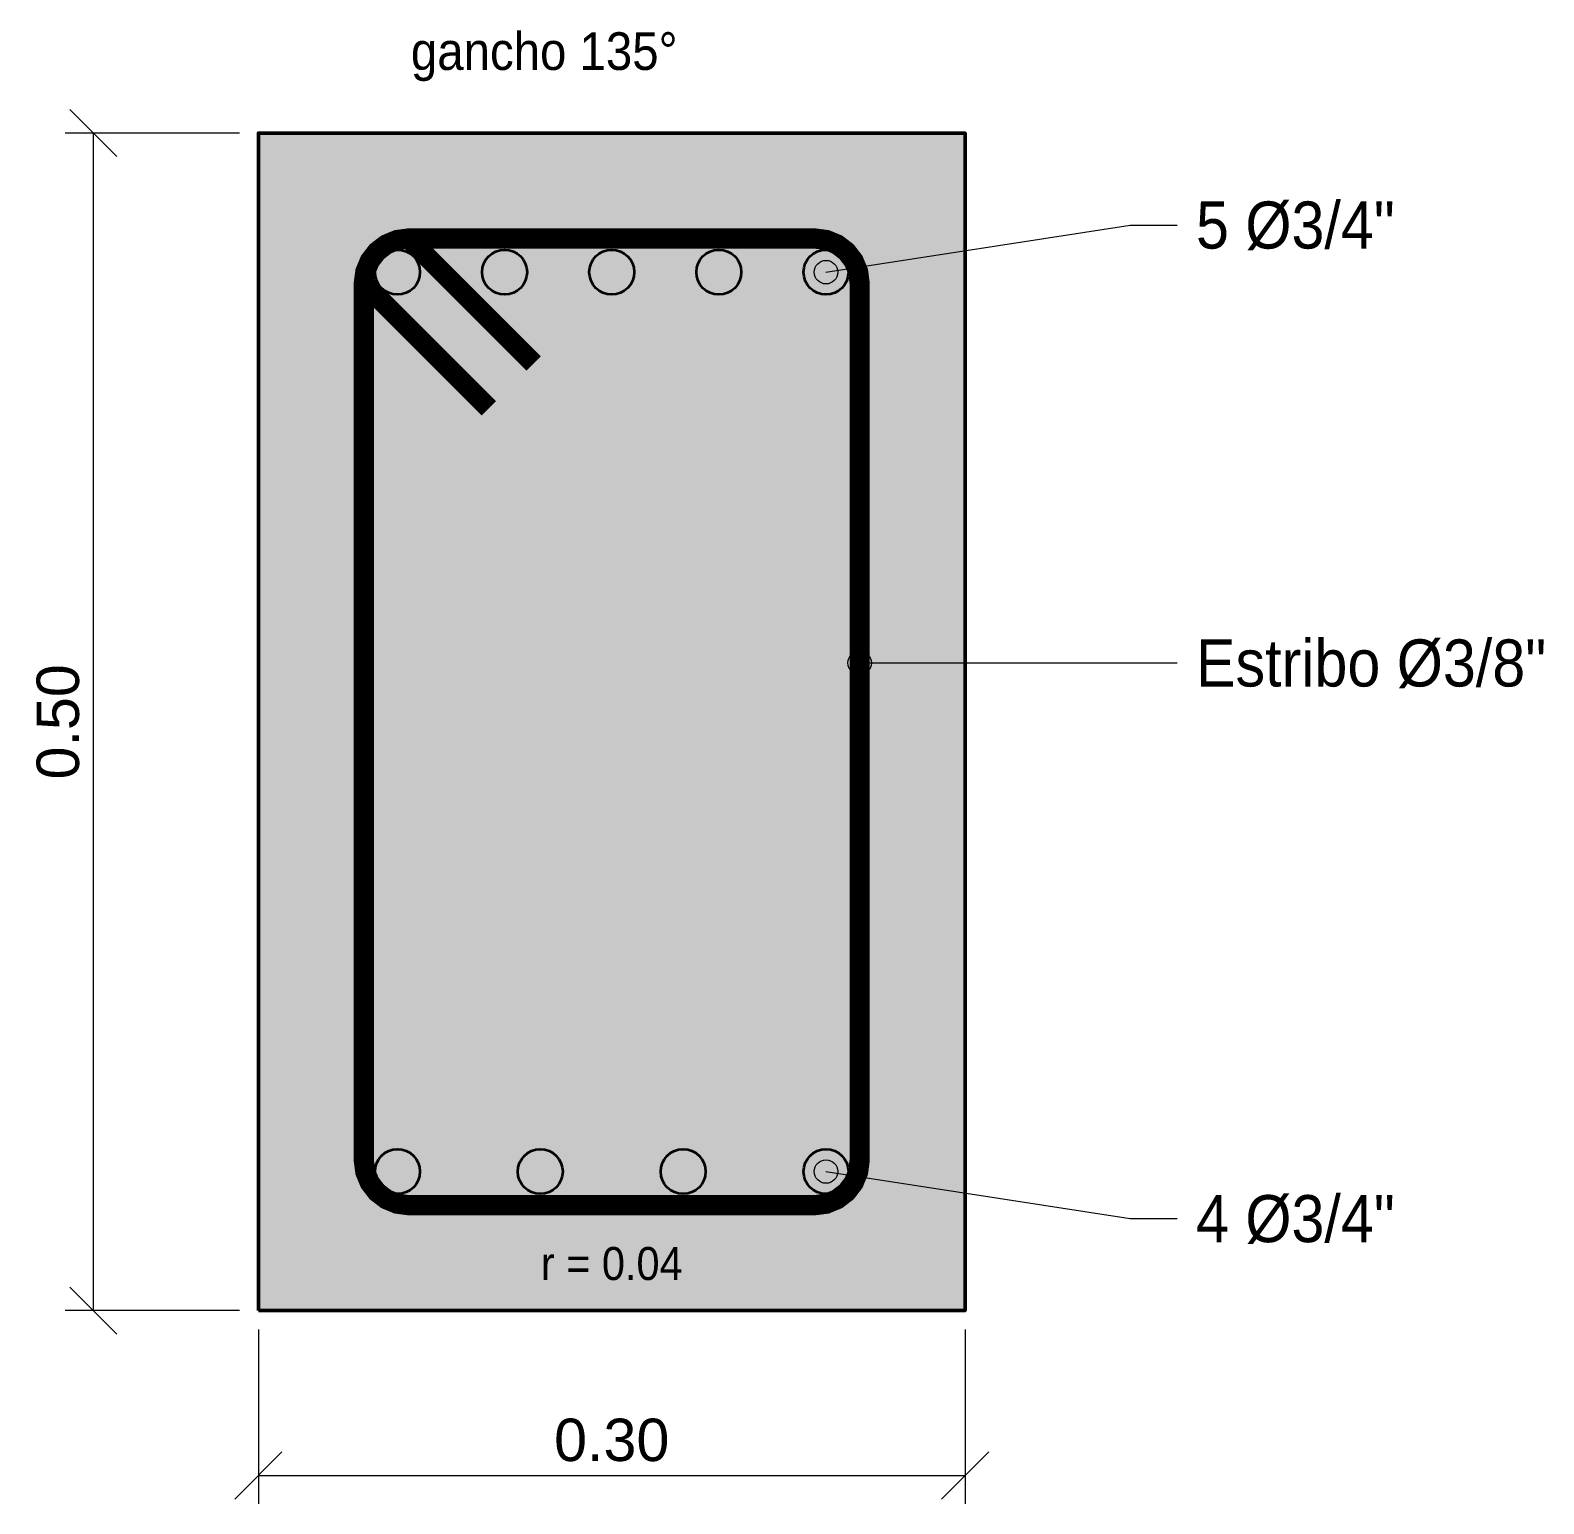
# Model space of a CAD drawing. Header units: metres. Extents: x 99 to 431, y 0 to 4.
# Drawn here: x 405.903 to 406.546, y -0.082 to 0.544 of the extents above; entities that cross this region are included whole.
import ezdxf
from ezdxf.enums import TextEntityAlignment as Align

# ---------------------------------------------------------------- set-up
doc = ezdxf.new("R2010")
doc.units = ezdxf.units.M
for name, color, linetype, lineweight in [('E-ACERO', 1, 'Continuous', 35), ('E-ACERO-TXT', 7, 'Continuous', 18), ('E-CORTE', 7, 'Continuous', 50), ('E-CORTE-ACH', 254, 'Continuous', 0), ('E-COTA', 7, 'Continuous', 13)]:
    doc.layers.add(name, color=color, linetype=linetype, lineweight=lineweight)
doc.styles.add('ARIAL', font='arial.ttf')
doc.dimstyles.new('COTA10', dxfattribs={"dimtxt": 0.018, "dimasz": 0.012, "dimexe": 0.012, "dimexo": 0.008, "dimgap": 0.006, "dimtad": 1, "dimzin": 0, "dimdsep": 46, "dimtxsty": 'ARIAL', "dimtsz": 0.01, "dimcen": 2.5, "dimclrd": 7, "dimclre": 7, "dimclrt": 7, "dimazin": 3, "dimtfac": 1, "dimtmove": 2, "dimatfit": 3, "dimlwd": 13, "dimlwe": 13})

msp = doc.modelspace()

# ---------------------------------------------------------------- hatches: boundary and pattern name
at = {"layer": 'E-ACERO'}
h = msp.add_hatch(color=256, dxfattribs=at)
edge = h.paths.add_edge_path()
edge.add_arc((406.05905, 0.44095), 0.00953, 0, 360)
h = msp.add_hatch(color=256, dxfattribs=at)
edge = h.paths.add_edge_path()
edge.add_arc((406.10453, 0.44095), 0.00953, 0, 360)
h = msp.add_hatch(color=256, dxfattribs=at)
edge = h.paths.add_edge_path()
edge.add_arc((406.15, 0.44095), 0.00953, 0, 360)
h = msp.add_hatch(color=256, dxfattribs=at)
edge = h.paths.add_edge_path()
edge.add_arc((406.19547, 0.44095), 0.00953, 0, 360)
h = msp.add_hatch(color=256, dxfattribs=at)
edge = h.paths.add_edge_path()
edge.add_arc((406.24095, 0.44095), 0.00953, 0, 360)
h = msp.add_hatch(color=256, dxfattribs=at)
edge = h.paths.add_edge_path()
edge.add_arc((406.05905, 0.05905), 0.00953, 0, 360)
h = msp.add_hatch(color=256, dxfattribs=at)
edge = h.paths.add_edge_path()
edge.add_arc((406.11968, 0.05905), 0.00953, 0, 360)
h = msp.add_hatch(color=256, dxfattribs=at)
edge = h.paths.add_edge_path()
edge.add_arc((406.18032, 0.05905), 0.00953, 0, 360)
h = msp.add_hatch(color=256, dxfattribs=at)
edge = h.paths.add_edge_path()
edge.add_arc((406.24095, 0.05905), 0.00953, 0, 360)
at = {"layer": 'E-ACERO-TXT'}
h = msp.add_hatch(color=256, dxfattribs=at)
edge = h.paths.add_edge_path()
edge.add_arc((406.24095, 0.44095), 0.005, 0, 360)
h = msp.add_hatch(color=256, dxfattribs=at)
edge = h.paths.add_edge_path()
edge.add_arc((406.25524, 0.275), 0.005, 0, 360)
h = msp.add_hatch(color=256, dxfattribs=at)
edge = h.paths.add_edge_path()
edge.add_arc((406.24095, 0.05905), 0.005, 0, 360)
at = {"layer": 'E-CORTE-ACH'}
msp.add_hatch(color=256, dxfattribs=at).paths.add_polyline_path([(406, 0), (406.3, 0), (406.3, 0.5), (406, 0.5)])

# ---------------------------------------------------------------- linework, layer by layer
at = {"layer": 'E-ACERO', "const_width": 0.00857}
msp.add_lwpolyline([(406.23619, 0.04476), (406.24112, 0.04541), (406.24571, 0.04731), (406.24966, 0.05034), (406.25269, 0.05429), (406.25459, 0.05888), (406.25524, 0.06381), (406.25524, 0.43619), (406.25459, 0.44112), (406.25269, 0.44571), (406.24966, 0.44966), (406.24571, 0.45269), (406.24112, 0.45459), (406.23619, 0.45524), (406.06381, 0.45524), (406.05888, 0.45459), (406.05429, 0.45269), (406.05034, 0.44966), (406.04731, 0.44571), (406.04541, 0.44112), (406.04476, 0.43619), (406.04476, 0.06381), (406.04541, 0.05888), (406.04731, 0.05429), (406.05034, 0.05034), (406.05429, 0.04731), (406.05888, 0.04541), (406.06381, 0.04476)], close=True, dxfattribs=at)
for points in [[(406.06381, 0.45524), (406.11685, 0.4022)], [(406.04476, 0.43619), (406.0978, 0.38315)]]:
    msp.add_lwpolyline(points, dxfattribs=at)
at = {"layer": 'E-ACERO'}
for centre in [(406.05905, 0.44095), (406.10453, 0.44095), (406.15, 0.44095), (406.19547, 0.44095), (406.24095, 0.44095), (406.05905, 0.05905), (406.11968, 0.05905), (406.18032, 0.05905), (406.24095, 0.05905)]:
    msp.add_circle(centre, 0.00953, dxfattribs=at)
at = {"layer": 'E-ACERO-TXT'}
for points in [[(406.24095, 0.44095), (406.37, 0.46095), (406.39, 0.46095)], [(406.25524, 0.275), (406.37, 0.275), (406.39, 0.275)], [(406.24095, 0.05905), (406.37, 0.03905), (406.39, 0.03905)]]:
    msp.add_lwpolyline(points, dxfattribs=at)
for centre in [(406.24095, 0.44095), (406.25524, 0.275), (406.24095, 0.05905)]:
    msp.add_circle(centre, 0.005, dxfattribs=at)
at = {"layer": 'E-CORTE'}
msp.add_lwpolyline([(406, 0), (406.3, 0), (406.3, 0.5), (406, 0.5)], close=True, dxfattribs=at)

# ---------------------------------------------------------------- texts
at = {"layer": 'E-ACERO-TXT', "style": 'ARIAL', "width": 0.9}
msp.add_text('gancho 135°', height=0.016, dxfattribs=at).set_placement((406.06476, 0.522), align=Align.BOTTOM_LEFT)
for s, p in [('5 Ø3/4"', (406.398, 0.46095)), ('Estribo Ø3/8"', (406.398, 0.275)), ('4 Ø3/4"', (406.398, 0.03905))]:
    msp.add_text(s, height=0.02, dxfattribs=at).set_placement(p, align=Align.MIDDLE_LEFT)
msp.add_text('r = 0.04', height=0.014, dxfattribs=at).set_placement((406.15, 0.02), align=Align.MIDDLE_CENTER)

# ---------------------------------------------------------------- dimensions: what is measured, and where the dimension line sits
at = {"layer": 'E-COTA'}
msp.add_linear_dim(base=(405.93, 0), p1=(406, 0), p2=(406, 0.5), angle=90, dimstyle='COTA10', override={"dimdec": 2}, dxfattribs=at).render()
msp.add_linear_dim(base=(406, -0.07), p1=(406, 0), p2=(406.3, 0), dimstyle='COTA10', override={"dimdec": 2}, dxfattribs=at).render()

doc.saveas('drawing.dxf')
